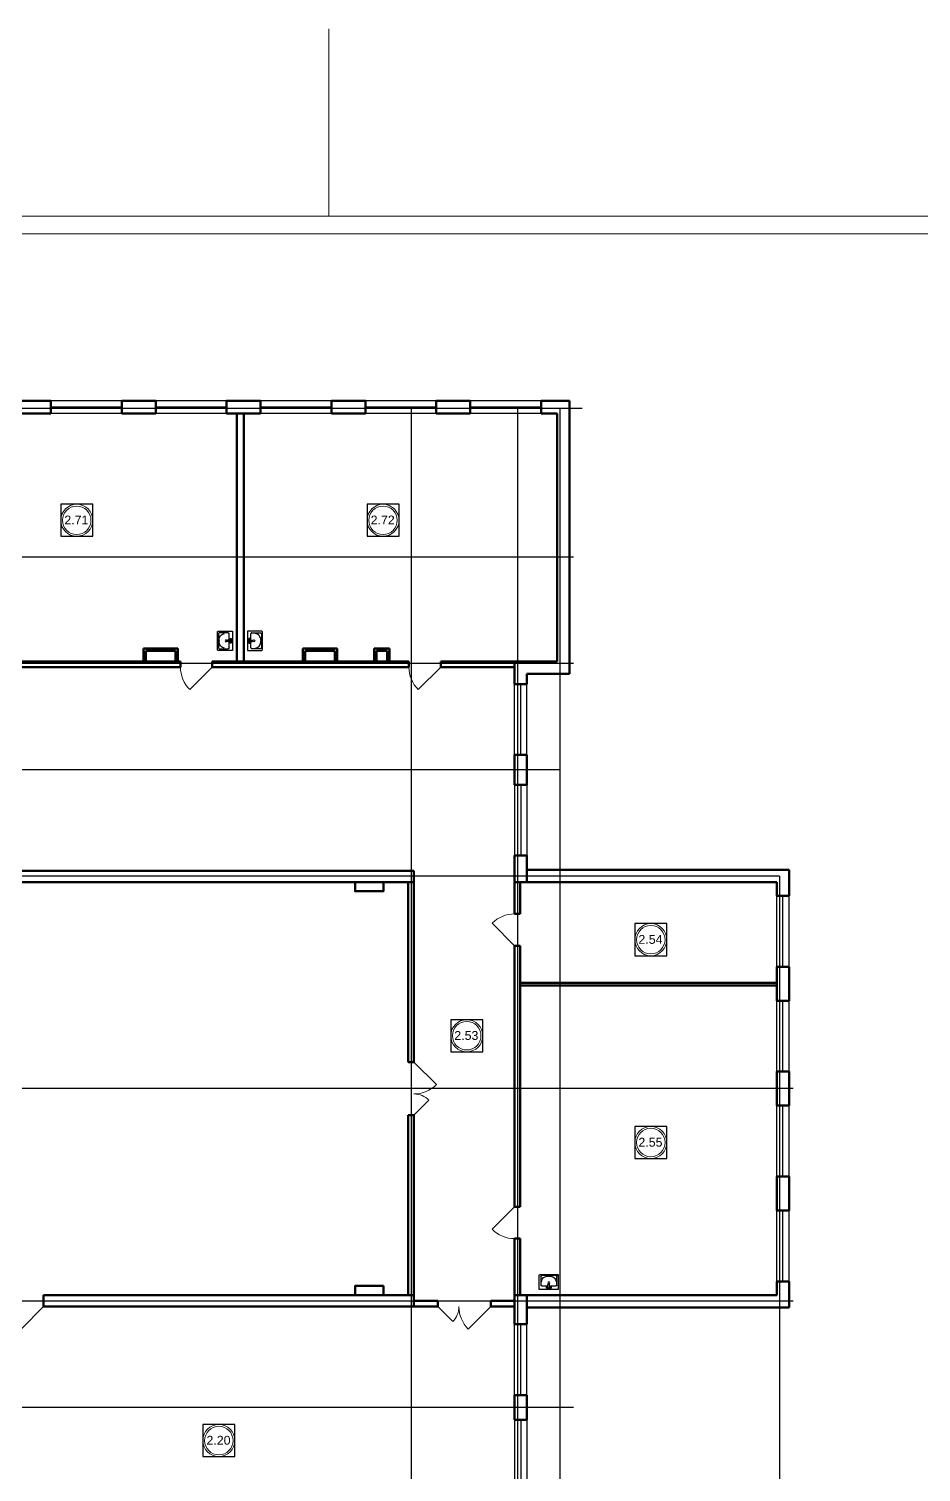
# Model space of a CAD drawing. Header units: metres. Extents: x -5 to 458, y -5 to 65.
# Drawn here: x 212.38 to 237.56, y 23.98 to 64.71 of the extents above; entities that cross this region are included whole.
import ezdxf
from ezdxf.enums import TextEntityAlignment as Align

# ---------------------------------------------------------------- set-up
doc = ezdxf.new("R2010")
doc.units = ezdxf.units.M
doc.linetypes.add('ACAD_ISO04W100', pattern=[30, 24, -3, 0, -3])
for name, color, linetype, lineweight in [('Level 50', 7, 'Continuous', 0), ('Двери', 250, 'Continuous', 5), ('Стены', 7, 'Continuous', 50)]:
    doc.layers.add(name, color=color, linetype=linetype, lineweight=lineweight)
for name, color, linetype in [('YOLO_TABLE', 1, 'Continuous'), ('Окна', 127, 'Continuous'), ('Оси', 30, 'Continuous'), ('размеры оси', 163, 'Continuous')]:
    doc.layers.add(name, color=color, linetype=linetype)
doc.styles.add('Style-Arial', font='arial.ttf')

# ---------------------------------------------------------------- blocks, each defined once
blk = doc.blocks.new('Rac7')
at = {"color": 0}
for p, q in [((-39501, -24232), (-39501, -23830)), ((-39474, -23808), (-38988, -23808)), ((-39457, -23859), (-39457, -24115)), ((-39032, -23838), (-39430, -23838)), ((-39221, -23855), (-39241, -23855)), ((-39005, -24115), (-39005, -23859)), ((-39005, -23859), (-39005, -23859)), ((-38961, -23830), (-38961, -24232)), ((-38961, -24232), (-39501, -24232)), ((-39430, -24136), (-39253, -24136)), ((-39297, -24164), (-39253, -24164)), ((-39297, -24194), (-39297, -24164)), ((-39165, -24194), (-39297, -24194)), ((-39253, -24186), (-39253, -24094)), ((-39253, -24186), (-39209, -24186)), ((-39209, -24186), (-39209, -24094)), ((-39209, -24136), (-39032, -24136)), ((-39209, -24164), (-39165, -24164)), ((-39165, -24164), (-39165, -24194))]:
    blk.add_line(p, q, dxfattribs=at)
at = {"color": 0, "extrusion": (0, 0, -1)}
for centre, major_axis, start_param, end_param in [((-39474, -23830), (-27, 0), 0, 1.570796), ((-39430, -23859), (-27, 0), 0, 1.570796), ((-39241, -24007), (-194, 0), 0, 1.570796), ((-39221, -24007), (-194, 0), 1.570796, 3.141593), ((-39032, -23859), (-27, 0), 1.570796, 3.141593), ((-38988, -23830), (-27, 0), 1.570796, 3.141593), ((-39430, -24115), (-27, 0), -1.570796, 0), ((-39231, -24104), (-25.3, 0), 0.552816, 2.588777), ((-39032, -24115), (-27, 0), -3.141593, -1.570796)]:
    blk.add_ellipse(centre, major_axis=major_axis, ratio=0.785714, start_param=start_param, end_param=end_param, dxfattribs=at)
blk.add_ellipse((-39231, -24048), major_axis=(-27.9, 0), ratio=0.785714, dxfattribs=at)
blk = doc.blocks.new('*U49')
at = {"color": 7, "linetype": 'Continuous', "lineweight": 0}
blk.add_line((21.025, 29.7), (21.025, 34.988), dxfattribs=at)
at = {"color": 7, "linetype": 'Continuous', "lineweight": 0, "flags": 128}
blk.add_lwpolyline([(63.075, 29.7), (63.075, -29.7), (-63.075, -29.7), (-63.075, 29.7), (63.075, 29.7)], close=True, dxfattribs=at)
at = {"layer": 'Level 50', "color": 7, "linetype": 'Continuous', "lineweight": 13}
blk.add_line((62.575, 29.2), (-61.075, 29.2), dxfattribs=at)

msp = doc.modelspace()

# ---------------------------------------------------------------- linework, layer by layer
msp.add_line((233.485662, 28.970412), (226.085662, 28.970412))
at = {"color": 7, "linetype": 'Continuous', "lineweight": 13}
for centre, radius in [((213.727385, 50.842616), 0.452013), ((213.727385, 50.842616), 0.402013), ((222.373041, 50.842616), 0.452013), ((222.373041, 50.842616), 0.402013), ((229.932139, 39.005465), 0.452013), ((229.932139, 39.005465), 0.402013), ((224.735259, 36.294159), 0.452013), ((224.735259, 36.294159), 0.402013), ((229.932139, 33.280596), 0.452013), ((229.932139, 33.280596), 0.402013), ((217.739156, 24.86787), 0.452013), ((217.739156, 24.86787), 0.402013)]:
    msp.add_circle(centre, radius, dxfattribs=at)
at = {"layer": 'YOLO_TABLE'}
for points in [[(213.275371, 50.390603), (214.179398, 50.390603), (214.179398, 51.29463), (213.275371, 51.29463)], [(221.921028, 50.390603), (222.825055, 50.390603), (222.825055, 51.29463), (221.921028, 51.29463)], [(229.480125, 38.553451), (230.384152, 38.553451), (230.384152, 39.457478), (229.480125, 39.457478)], [(224.283245, 35.842146), (225.187272, 35.842146), (225.187272, 36.746173), (224.283245, 36.746173)], [(229.480125, 32.828582), (230.384152, 32.828582), (230.384152, 33.732609), (229.480125, 33.732609)], [(217.287142, 24.415856), (218.191169, 24.415856), (218.191169, 25.319883), (217.287142, 25.319883)]]:
    msp.add_lwpolyline(points, close=True, dxfattribs=at)
at = {"layer": 'Двери'}
for p, q in [((217.553109, 46.700412), (216.916713, 46.064016)), ((224.004493, 46.700412), (223.368097, 46.064016)), ((226.085667, 38.832187), (225.449268, 39.468586)), ((223.245662, 35.550412), (223.882058, 34.914016)), ((223.245662, 34.050412), (223.669926, 34.474676)), ((226.085667, 31.466364), (225.449268, 30.829965)), ((212.790216, 28.650412), (212.15382, 28.014016)), ((223.915662, 28.650412), (224.339926, 28.226148)), ((225.415662, 28.650412), (224.779266, 28.014016))]:
    msp.add_line(p, q, dxfattribs=at)
for centre, radius, start, end in [((217.553109, 46.700412), 0.9, 180, 225), ((224.004493, 46.700412), 0.9, 180, 225), ((226.085667, 38.832187), 0.900004, 90, 135), ((223.245662, 35.550412), 0.9, 270, 315), ((223.245662, 34.050412), 0.6, 45, 90), ((226.085667, 31.466364), 0.900004, 225, 270), ((223.915662, 28.650412), 0.6, 315, 0), ((225.415662, 28.650412), 0.9, 180, 225)]:
    msp.add_arc(centre, radius, start, end, dxfattribs=at)
at = {"layer": 'Окна'}
for p, q in [((214.995662, 54.210412), (212.995662, 54.210412)), ((217.955662, 54.210412), (215.955662, 54.210412)), ((220.915662, 54.210412), (218.915662, 54.210412)), ((223.875662, 54.210412), (221.875662, 54.210412)), ((226.835662, 54.210412), (224.835662, 54.210412)), ((214.995662, 54.035412), (212.995662, 54.035412)), ((214.995662, 53.860412), (212.995662, 53.860412)), ((217.955662, 54.035412), (215.955662, 54.035412)), ((217.955662, 53.860412), (215.955662, 53.860412)), ((220.915662, 54.035412), (218.915662, 54.035412)), ((220.915662, 53.860412), (218.915662, 53.860412)), ((223.875662, 54.035412), (221.875662, 54.035412)), ((223.875662, 53.860412), (221.875662, 53.860412)), ((226.835662, 54.035412), (224.835662, 54.035412)), ((226.835662, 53.860412), (224.835662, 53.860412)), ((226.085662, 44.220412), (226.085662, 46.220412)), ((226.260662, 44.220412), (226.260662, 46.220412)), ((226.435662, 44.220412), (226.435662, 46.220412)), ((226.085662, 44.110412), (226.085662, 44.220412)), ((226.435662, 44.110412), (226.435662, 44.220412)), ((226.085662, 43.380412), (226.085662, 41.380412)), ((226.260662, 43.380412), (226.260662, 41.380412)), ((226.435662, 43.380412), (226.435662, 41.380412)), ((233.485662, 38.240412), (233.485662, 40.240412)), ((233.660662, 38.240412), (233.660662, 40.240412)), ((233.835662, 38.240412), (233.835662, 40.240412)), ((233.485662, 35.280412), (233.485662, 37.280412)), ((233.660662, 35.280412), (233.660662, 37.280412)), ((233.835662, 35.280412), (233.835662, 37.280412)), ((233.485662, 32.320412), (233.485662, 34.320412)), ((233.660662, 32.320412), (233.660662, 34.320412)), ((233.835662, 32.320412), (233.835662, 34.320412)), ((233.485662, 29.360412), (233.485662, 31.360412)), ((233.660662, 29.360412), (233.660662, 31.360412)), ((233.835662, 29.360412), (233.835662, 31.360412)), ((226.085662, 26.150412), (226.085662, 28.150412)), ((226.260662, 26.150412), (226.260662, 28.150412)), ((226.435662, 26.150412), (226.435662, 28.150412)), ((226.085662, 25.450412), (226.085662, 23.450412)), ((226.260662, 25.450412), (226.260662, 23.450412)), ((226.435662, 25.450412), (226.435662, 23.450412))]:
    msp.add_line(p, q, dxfattribs=at)
at = {"layer": 'Оси', "linetype": 'ACAD_ISO04W100', "ltscale": 40}
for p, q in [((227.996363, 54.000412), (143.015965, 54.000412)), ((223.165662, 54.000412), (223.165662, 9.979035)), ((226.165662, 54.000412), (226.165662, 9.979035)), ((227.365662, 54.000412), (227.365662, 9.979035)), ((227.751562, 49.800412), (143.015965, 49.800412)), ((227.751562, 46.800412), (143.015965, 46.800412)), ((227.365662, 43.800412), (143.015965, 43.800412)), ((233.565662, 40.800412), (143.015965, 40.800412)), ((233.565662, 40.800412), (233.565662, 9.979035)), ((233.95054, 34.800412), (143.015965, 34.800412)), ((233.95054, 28.800412), (143.015965, 28.800412)), ((227.751562, 25.800412), (143.015965, 25.800412))]:
    msp.add_line(p, q, dxfattribs=at)
at = {"layer": 'Стены'}
for p, q in [((212.995662, 54.210412), (212.035662, 54.210412)), ((212.995662, 53.860412), (212.995662, 54.210412)), ((215.955662, 54.210412), (214.995662, 54.210412)), ((214.995662, 53.860412), (214.995662, 54.210412)), ((215.955662, 53.860412), (215.955662, 54.210412)), ((218.915662, 54.210412), (217.955662, 54.210412)), ((217.955662, 53.860412), (217.955662, 54.210412)), ((218.915662, 53.860412), (218.915662, 54.210412)), ((221.875662, 54.210412), (220.915662, 54.210412)), ((220.915662, 53.860412), (220.915662, 54.210412)), ((221.875662, 53.860412), (221.875662, 54.210412)), ((224.835662, 54.210412), (223.875662, 54.210412)), ((223.875662, 53.860412), (223.875662, 54.210412)), ((224.835662, 53.860412), (224.835662, 54.210412)), ((227.635662, 54.210412), (226.835662, 54.210412)), ((226.835662, 53.860412), (226.835662, 54.210412)), ((227.635662, 54.210412), (227.635662, 46.510412)), ((212.995662, 53.860412), (212.035662, 53.860412)), ((215.955662, 53.860412), (214.995662, 53.860412)), ((218.915662, 53.860412), (217.955662, 53.860412)), ((218.245662, 53.860412), (218.245662, 46.860412)), ((218.445662, 53.860412), (218.445662, 46.860412)), ((221.875662, 53.860412), (220.915662, 53.860412)), ((224.835662, 53.860412), (223.875662, 53.860412)), ((227.285662, 53.860412), (226.835662, 53.860412)), ((227.285662, 53.860412), (227.285662, 46.860412)), ((208.608705, 46.860412), (216.653109, 46.860412)), ((215.610662, 47.225412), (215.610662, 46.860412)), ((215.610662, 47.225412), (216.580662, 47.225412)), ((215.675662, 47.160412), (216.515662, 47.160412)), ((215.675662, 47.160412), (215.675662, 46.860412)), ((216.515662, 47.160412), (216.515662, 46.860412)), ((216.580662, 47.225412), (216.580662, 46.860412)), ((216.653109, 46.860412), (216.653109, 46.700412)), ((217.553109, 46.860412), (223.104493, 46.860412)), ((217.553109, 46.860412), (217.553109, 46.700412)), ((220.110662, 47.225412), (220.110662, 46.860412)), ((220.110662, 47.225412), (221.080662, 47.225412)), ((220.175662, 47.160412), (220.175662, 46.860412)), ((220.175662, 47.160412), (221.015662, 47.160412)), ((221.015662, 47.160412), (221.015662, 46.860412)), ((221.080662, 47.225412), (221.080662, 46.860412)), ((222.125662, 47.225412), (222.125662, 46.860412)), ((222.125662, 47.225412), (222.555662, 47.225412)), ((222.190662, 47.160412), (222.190662, 46.860412)), ((222.190662, 47.160412), (222.490662, 47.160412)), ((222.490662, 47.160412), (222.490662, 46.860412)), ((222.555662, 47.225412), (222.555662, 46.860412)), ((223.104493, 46.860412), (223.104493, 46.700412)), ((224.004493, 46.860412), (227.285662, 46.860412)), ((224.004493, 46.860412), (224.004493, 46.700412)), ((226.085662, 46.220412), (226.085662, 46.860412)), ((208.608705, 46.700412), (216.653109, 46.700412)), ((217.553109, 46.700412), (223.104493, 46.700412)), ((224.004493, 46.700412), (226.085662, 46.700412)), ((227.635662, 46.510412), (226.435662, 46.510412)), ((226.435662, 46.220412), (226.435662, 46.510412)), ((226.085662, 46.220412), (226.435662, 46.220412)), ((226.085662, 43.380412), (226.085662, 44.220412)), ((226.085662, 44.220412), (226.435662, 44.220412)), ((226.435662, 43.380412), (226.435662, 44.220412)), ((226.085662, 43.380412), (226.435662, 43.380412)), ((226.085662, 39.732195), (226.085662, 41.380412)), ((226.085662, 41.380412), (226.435662, 41.380412)), ((226.435662, 40.630412), (226.435662, 41.380412)), ((192.115662, 40.950412), (223.245662, 40.950412)), ((223.245662, 35.550412), (223.245662, 40.950412)), ((233.835662, 40.980412), (226.435662, 40.980412)), ((233.835662, 40.240412), (233.835662, 40.980412)), ((192.115662, 40.630412), (223.245662, 40.630412)), ((223.085662, 35.550412), (223.085662, 40.630412)), ((233.485662, 40.630412), (226.085662, 40.630412)), ((226.245662, 39.732195), (226.245662, 40.630412)), ((226.435662, 40.630412), (233.485662, 40.630412)), ((233.485662, 40.240412), (233.485662, 40.630412)), ((233.835662, 40.240412), (233.485662, 40.240412)), ((226.085662, 39.732195), (226.245662, 39.732195)), ((226.085662, 31.466355), (226.085662, 38.832195)), ((226.085662, 38.832195), (226.245662, 38.832195)), ((226.245662, 31.466355), (226.245662, 38.832195)), ((233.485662, 37.280412), (233.485662, 38.240412)), ((233.835662, 38.240412), (233.485662, 38.240412)), ((233.835662, 37.280412), (233.835662, 38.240412)), ((233.485662, 37.790412), (226.245662, 37.790412)), ((233.485662, 37.710412), (226.245662, 37.710412)), ((233.835662, 37.280412), (233.485662, 37.280412)), ((223.085662, 35.550412), (223.245662, 35.550412)), ((233.485662, 34.320412), (233.485662, 35.280412)), ((233.835662, 35.280412), (233.485662, 35.280412)), ((233.835662, 34.320412), (233.835662, 35.280412)), ((233.835662, 34.320412), (233.485662, 34.320412)), ((223.085662, 28.970412), (223.085662, 34.050412)), ((223.085662, 34.050412), (223.245662, 34.050412)), ((223.245662, 28.650412), (223.245662, 34.050412)), ((233.485662, 31.360412), (233.485662, 32.320412)), ((233.835662, 32.320412), (233.485662, 32.320412)), ((233.835662, 31.360412), (233.835662, 32.320412)), ((226.085662, 31.466355), (226.245662, 31.466355)), ((233.835662, 31.360412), (233.485662, 31.360412)), ((226.085662, 28.650412), (226.085662, 30.566355)), ((226.085662, 30.566355), (226.245662, 30.566355)), ((226.245662, 28.970412), (226.245662, 30.566355)), ((233.485662, 28.970412), (233.485662, 29.360412)), ((233.835662, 29.360412), (233.485662, 29.360412)), ((233.835662, 28.620412), (233.835662, 29.360412)), ((212.790216, 28.970412), (223.245662, 28.970412)), ((212.790216, 28.970412), (212.790216, 28.650412)), ((226.085662, 28.970412), (233.485662, 28.970412)), ((226.435662, 28.620412), (226.435662, 28.970412)), ((212.790216, 28.650412), (223.915662, 28.650412)), ((223.245662, 28.810412), (223.915662, 28.810412)), ((223.915662, 28.810412), (223.915662, 28.650412)), ((225.415662, 28.810412), (226.085662, 28.810412)), ((225.415662, 28.810412), (225.415662, 28.650412)), ((225.415662, 28.650412), (226.085662, 28.650412)), ((226.085662, 28.150412), (226.085662, 28.650412)), ((226.435662, 28.150412), (226.435662, 28.620412)), ((233.835662, 28.620412), (226.435662, 28.620412)), ((226.085662, 28.150412), (226.435662, 28.150412)), ((226.085662, 25.450412), (226.085662, 26.150412)), ((226.085662, 26.150412), (226.435662, 26.150412)), ((226.435662, 25.450412), (226.435662, 26.150412)), ((226.085662, 25.450412), (226.435662, 25.450412))]:
    msp.add_line(p, q, dxfattribs=at)
for points in [[(222.385662, 40.630412), (222.385662, 40.370412), (221.585662, 40.370412), (221.585662, 40.630412)], [(222.385662, 29.230412), (222.385662, 28.970412), (221.585662, 28.970412), (221.585662, 29.230412)]]:
    msp.add_lwpolyline(points, close=True, dxfattribs=at)

# ---------------------------------------------------------------- block references
at = {"layer": 'Level 50', "color": 7, "linetype": 'Continuous', "lineweight": 13}
msp.add_blockref('*U49', (199.822091, 29.726332), dxfattribs=at)
at = {"layer": 'размеры оси', "color": 7, "lineweight": 0, "xscale": 0.001, "zscale": 0.001}
for p, yscale, rotation in [((193.889602, 86.670407), 0.001, 90.00000000000001), ((242.778374, 86.670407), -0.001, 89.99999999999999)]:
    msp.add_blockref('Rac7', p, dxfattribs=dict(at, yscale=yscale, rotation=rotation))
at = {"layer": 'размеры оси', "color": 7, "lineweight": 0, "xscale": 0.001, "yscale": 0.001, "zscale": 0.001}
msp.add_blockref('Rac7', (266.281754, 53.36681), dxfattribs=at)

# ---------------------------------------------------------------- texts
at = {"color": 7, "linetype": 'Continuous', "lineweight": 13, "style": 'Style-Arial'}
for s, p in [('2.71', (213.377272, 50.975366)), ('2.72', (222.022928, 50.975366)), ('2.54', (229.582026, 39.138215)), ('2.53', (224.385146, 36.426909)), ('2.55', (229.582026, 33.413345)), ('2.20', (217.389043, 25.000619))]:
    msp.add_text(s, height=0.25, dxfattribs=at).set_placement(p, align=Align.TOP_LEFT)

doc.saveas('drawing.dxf')
